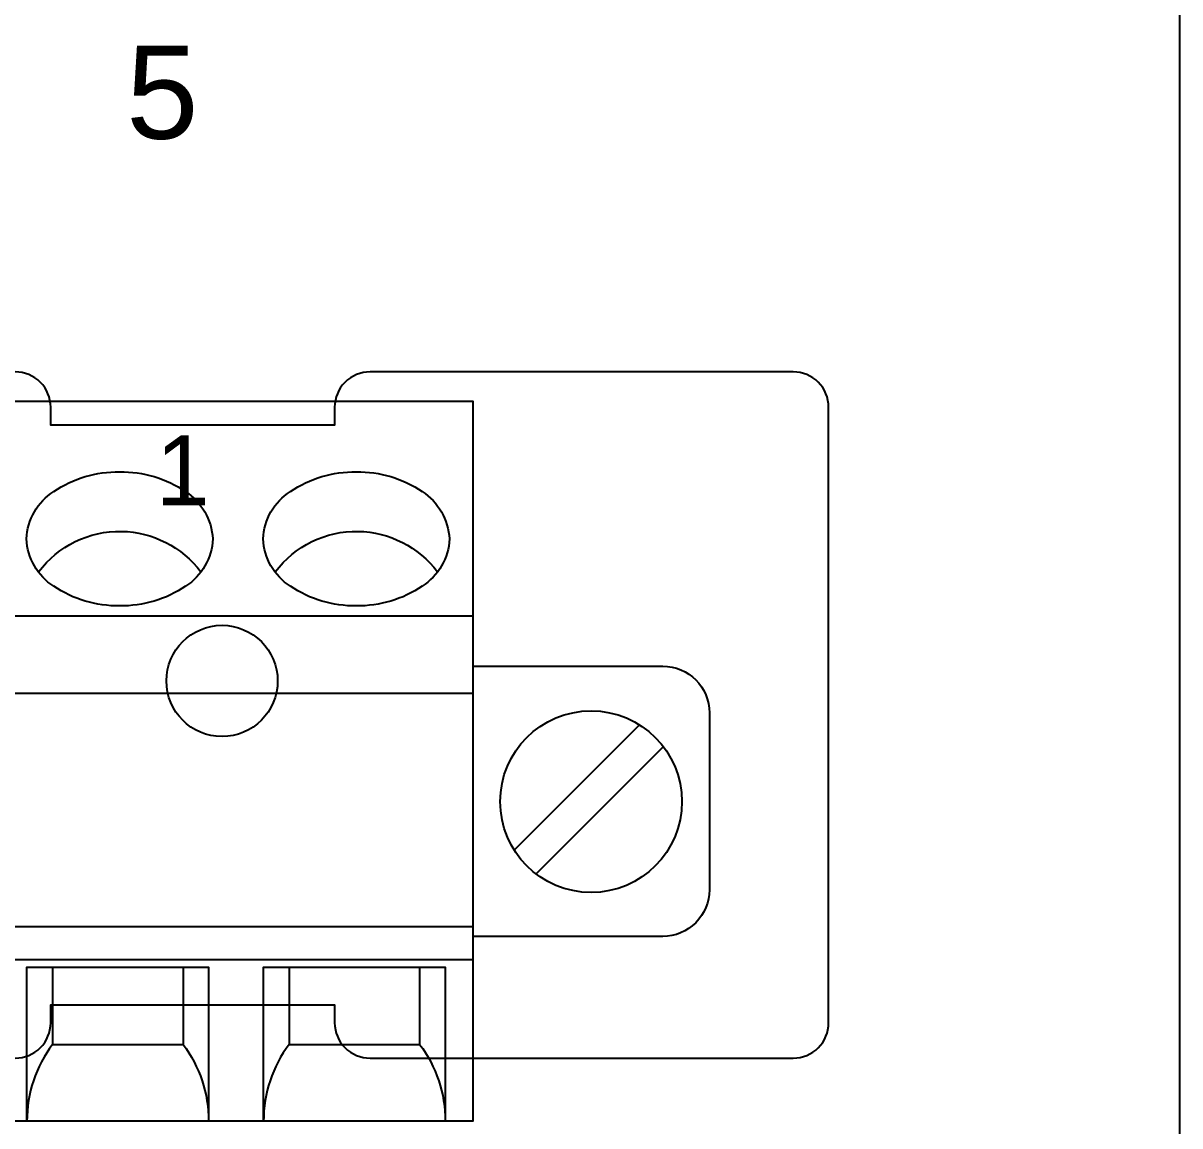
# Model space of a CAD drawing. Extents: x 0.3 to 23.7, y 0.2 to 17.8.
# Drawn here: x 22.022 to 23, y 5.349 to 6.282 of the extents above; entities that cross this region are included whole.
import ezdxf
from ezdxf.enums import TextEntityAlignment as Align

# ---------------------------------------------------------------- set-up
doc = ezdxf.new("R2010")
doc.units = 0
doc.header["$MEASUREMENT"] = 0
for name, color, linetype in [('1_02__1-__NONE__EIA-485', 7, 'CONTINUOUS'), ('1_04__3-___1__10-100BASE-T', 7, 'CONTINUOUS'), ('2_01__0-__EMPTY', 7, 'CONTINUOUS'), ('2_02__A-__SERIAL_COMMUNICA', 7, 'CONTINUOUS'), ('2_03__B-___3__DI___4__DO__', 7, 'CONTINUOUS'), ('2_04__1-___4__DI___4__DO_E', 7, 'CONTINUOUS'), ('2_05__C-___4__DI___4__DO_F', 7, 'CONTINUOUS'), ('2_06__D-___4__DI___3__DO_E', 7, 'CONTINUOUS'), ('2_07__2A___8__DO__ELECTROM', 7, 'CONTINUOUS'), ('2_08__2B___8__DO__ELECTROM', 7, 'CONTINUOUS'), ('2_09__2C___8__DO_ELECTROME', 7, 'CONTINUOUS'), ('2_10__2D___8__DO_ELECTROME', 7, 'CONTINUOUS'), ('2_11__2G___8__DO_ELECTROME', 7, 'CONTINUOUS'), ('2_12__3-___8__DI', 7, 'CONTINUOUS'), ('2_13__4-___14__DI', 7, 'CONTINUOUS'), ('2_14__5-___8__AI___20_MA_O', 7, 'CONTINUOUS'), ('2_15__6-___4__AI___4__AO__', 7, 'CONTINUOUS'), ('6_00_____DWG', 7, 'CONTINUOUS')]:
    doc.layers.add(name, color=color, linetype=linetype)
doc.styles.add('ARIAL', font='arial.ttf')

msp = doc.modelspace()

# ---------------------------------------------------------------- linework, layer by layer
at = {"layer": '2_01__0-__EMPTY'}
msp.add_lwpolyline([(22.01576, 5.40678, 0.414214), (22.04565, 5.43666), (22.04565, 5.45178), (22.28565, 5.45178), (22.28565, 5.43666, 0.414214), (22.31554, 5.40678), (22.67326, 5.40678, 0.414973), (22.70315, 5.43666), (22.70315, 5.95689, 0.414973), (22.67326, 5.98678), (22.31554, 5.98678, 0.414214), (22.28565, 5.95689), (22.28565, 5.94178), (22.04565, 5.94178), (22.04565, 5.95689, 0.414214), (22.01576, 5.98678)], format="xyb", dxfattribs=at)
at = {"layer": '2_02__A-__SERIAL_COMMUNICA'}
msp.add_circle((22.19045, 5.72558), 0.047, dxfattribs=at)
at = {"layer": '2_03__B-___3__DI___4__DO__'}
msp.add_lwpolyline([(20.80237, 5.96215), (22.40237, 5.96215), (22.40237, 5.35344), (20.80237, 5.35344)], close=True, dxfattribs=at)
for points in [[(22.0252, 5.84567, -0.244062), (22.04826, 5.88572, -0.154167), (22.10394, 5.90231, -0.154167), (22.15962, 5.88572, -0.236767), (22.18268, 5.84567, -0.24406), (22.15962, 5.80562, -0.154167), (22.10394, 5.78903, -0.154167), (22.04826, 5.80562, -0.244061)], [(22.2252, 5.84567, -0.244062), (22.24826, 5.88572, -0.154167), (22.30394, 5.90231, -0.154167), (22.35962, 5.88572, -0.236767), (22.38268, 5.84567, -0.24406), (22.35962, 5.80562, -0.154167), (22.30394, 5.78903, -0.154167), (22.24826, 5.80562, -0.244061)]]:
    msp.add_lwpolyline(points, format="xyb", close=True, dxfattribs=at)
for points in [[(22.03528, 5.81764, -0.001746), (22.03542, 5.81776, -0.240907), (22.10552, 5.85201, -0.231198), (22.17246, 5.81776, -0.005828), (22.17275, 5.81784)], [(22.23528, 5.81764, -0.001746), (22.23542, 5.81776, -0.240907), (22.30552, 5.85201, -0.231198), (22.37246, 5.81776, -0.005828), (22.37275, 5.81784)], [(22.40237, 5.738), (22.563, 5.738, -0.414169), (22.60237, 5.69864), (22.60237, 5.54905, -0.414258), (22.563, 5.50969), (22.40237, 5.50969)], [(22.04725, 5.48351), (22.04725, 5.41838, 0.162853), (22.02559, 5.35344, 1.944453)], [(22.15748, 5.48351), (22.15748, 5.41838, -0.162853), (22.17914, 5.35344, -1.944453)], [(22.24725, 5.48351), (22.24725, 5.41838, 0.162853), (22.22559, 5.35344, 1.944453)], [(22.35748, 5.48351), (22.35748, 5.41838, -0.162853), (22.37914, 5.35344, -1.944453)]]:
    msp.add_lwpolyline(points, format="xyb", dxfattribs=at)
for points in [[(20.80237, 5.78055), (22.40237, 5.78055)], [(20.80237, 5.71511), (22.40237, 5.71511)], [(22.43749, 5.5825), (22.54342, 5.68841)], [(22.45587, 5.56246), (22.56346, 5.67003)], [(20.80237, 5.51801), (22.40237, 5.51801)], [(20.80237, 5.49018), (22.40237, 5.49018)], [(22.02559, 5.35344), (22.02559, 5.48351), (22.17914, 5.48351), (22.17914, 5.35344)], [(22.22559, 5.35344), (22.22559, 5.48351), (22.37914, 5.48351), (22.37914, 5.35344)], [(22.04725, 5.41838), (22.15748, 5.41838)], [(22.24725, 5.41838), (22.35748, 5.41838)]]:
    msp.add_lwpolyline(points, dxfattribs=at)
msp.add_circle((22.50237, 5.62354), 0.07677, dxfattribs=at)
at = {"layer": '2_04__1-___4__DI___4__DO_E'}
msp.add_lwpolyline([(20.80237, 5.96215), (22.40237, 5.96215), (22.40237, 5.35344), (20.80237, 5.35344)], close=True, dxfattribs=at)
for points in [[(22.0252, 5.84567, -0.244062), (22.04826, 5.88572, -0.154167), (22.10394, 5.90231, -0.154167), (22.15962, 5.88572, -0.236767), (22.18268, 5.84567, -0.24406), (22.15962, 5.80562, -0.154167), (22.10394, 5.78903, -0.154167), (22.04826, 5.80562, -0.244061)], [(22.2252, 5.84567, -0.244062), (22.24826, 5.88572, -0.154167), (22.30394, 5.90231, -0.154167), (22.35962, 5.88572, -0.236767), (22.38268, 5.84567, -0.24406), (22.35962, 5.80562, -0.154167), (22.30394, 5.78903, -0.154167), (22.24826, 5.80562, -0.244061)]]:
    msp.add_lwpolyline(points, format="xyb", close=True, dxfattribs=at)
for points in [[(22.03528, 5.81764, -0.001746), (22.03542, 5.81776, -0.240907), (22.10552, 5.85201, -0.231198), (22.17246, 5.81776, -0.005828), (22.17275, 5.81784)], [(22.23528, 5.81764, -0.001746), (22.23542, 5.81776, -0.240907), (22.30552, 5.85201, -0.231198), (22.37246, 5.81776, -0.005828), (22.37275, 5.81784)], [(22.40237, 5.738), (22.563, 5.738, -0.414169), (22.60237, 5.69864), (22.60237, 5.54905, -0.414258), (22.563, 5.50969), (22.40237, 5.50969)], [(22.04725, 5.48351), (22.04725, 5.41838, 0.162853), (22.02559, 5.35344, 1.944453)], [(22.15748, 5.48351), (22.15748, 5.41838, -0.162853), (22.17914, 5.35344, -1.944453)], [(22.24725, 5.48351), (22.24725, 5.41838, 0.162853), (22.22559, 5.35344, 1.944453)], [(22.35748, 5.48351), (22.35748, 5.41838, -0.162853), (22.37914, 5.35344, -1.944453)]]:
    msp.add_lwpolyline(points, format="xyb", dxfattribs=at)
for points in [[(20.80237, 5.78055), (22.40237, 5.78055)], [(20.80237, 5.71511), (22.40237, 5.71511)], [(22.43749, 5.5825), (22.54342, 5.68841)], [(22.45587, 5.56246), (22.56346, 5.67003)], [(20.80237, 5.51801), (22.40237, 5.51801)], [(20.80237, 5.49018), (22.40237, 5.49018)], [(22.02559, 5.35344), (22.02559, 5.48351), (22.17914, 5.48351), (22.17914, 5.35344)], [(22.22559, 5.35344), (22.22559, 5.48351), (22.37914, 5.48351), (22.37914, 5.35344)], [(22.04725, 5.41838), (22.15748, 5.41838)], [(22.24725, 5.41838), (22.35748, 5.41838)]]:
    msp.add_lwpolyline(points, dxfattribs=at)
msp.add_circle((22.50237, 5.62354), 0.07677, dxfattribs=at)
at = {"layer": '2_05__C-___4__DI___4__DO_F'}
msp.add_lwpolyline([(20.80237, 5.96215), (22.40237, 5.96215), (22.40237, 5.35344), (20.80237, 5.35344)], close=True, dxfattribs=at)
for points in [[(22.0252, 5.84567, -0.244062), (22.04826, 5.88572, -0.154167), (22.10394, 5.90231, -0.154167), (22.15962, 5.88572, -0.236767), (22.18268, 5.84567, -0.24406), (22.15962, 5.80562, -0.154167), (22.10394, 5.78903, -0.154167), (22.04826, 5.80562, -0.244061)], [(22.2252, 5.84567, -0.244062), (22.24826, 5.88572, -0.154167), (22.30394, 5.90231, -0.154167), (22.35962, 5.88572, -0.236767), (22.38268, 5.84567, -0.24406), (22.35962, 5.80562, -0.154167), (22.30394, 5.78903, -0.154167), (22.24826, 5.80562, -0.244061)]]:
    msp.add_lwpolyline(points, format="xyb", close=True, dxfattribs=at)
for points in [[(22.03528, 5.81764, -0.001746), (22.03542, 5.81776, -0.240907), (22.10552, 5.85201, -0.231198), (22.17246, 5.81776, -0.005828), (22.17275, 5.81784)], [(22.23528, 5.81764, -0.001746), (22.23542, 5.81776, -0.240907), (22.30552, 5.85201, -0.231198), (22.37246, 5.81776, -0.005828), (22.37275, 5.81784)], [(22.40237, 5.738), (22.563, 5.738, -0.414169), (22.60237, 5.69864), (22.60237, 5.54905, -0.414258), (22.563, 5.50969), (22.40237, 5.50969)], [(22.04725, 5.48351), (22.04725, 5.41838, 0.162853), (22.02559, 5.35344, 1.944453)], [(22.15748, 5.48351), (22.15748, 5.41838, -0.162853), (22.17914, 5.35344, -1.944453)], [(22.24725, 5.48351), (22.24725, 5.41838, 0.162853), (22.22559, 5.35344, 1.944453)], [(22.35748, 5.48351), (22.35748, 5.41838, -0.162853), (22.37914, 5.35344, -1.944453)]]:
    msp.add_lwpolyline(points, format="xyb", dxfattribs=at)
for points in [[(20.80237, 5.78055), (22.40237, 5.78055)], [(20.80237, 5.71511), (22.40237, 5.71511)], [(22.43749, 5.5825), (22.54342, 5.68841)], [(22.45587, 5.56246), (22.56346, 5.67003)], [(20.80237, 5.51801), (22.40237, 5.51801)], [(20.80237, 5.49018), (22.40237, 5.49018)], [(22.02559, 5.35344), (22.02559, 5.48351), (22.17914, 5.48351), (22.17914, 5.35344)], [(22.22559, 5.35344), (22.22559, 5.48351), (22.37914, 5.48351), (22.37914, 5.35344)], [(22.04725, 5.41838), (22.15748, 5.41838)], [(22.24725, 5.41838), (22.35748, 5.41838)]]:
    msp.add_lwpolyline(points, dxfattribs=at)
msp.add_circle((22.50237, 5.62354), 0.07677, dxfattribs=at)
at = {"layer": '2_06__D-___4__DI___3__DO_E'}
msp.add_lwpolyline([(20.80237, 5.96215), (22.40237, 5.96215), (22.40237, 5.35344), (20.80237, 5.35344)], close=True, dxfattribs=at)
for points in [[(22.0252, 5.84567, -0.244062), (22.04826, 5.88572, -0.154167), (22.10394, 5.90231, -0.154167), (22.15962, 5.88572, -0.236767), (22.18268, 5.84567, -0.24406), (22.15962, 5.80562, -0.154167), (22.10394, 5.78903, -0.154167), (22.04826, 5.80562, -0.244061)], [(22.2252, 5.84567, -0.244062), (22.24826, 5.88572, -0.154167), (22.30394, 5.90231, -0.154167), (22.35962, 5.88572, -0.236767), (22.38268, 5.84567, -0.24406), (22.35962, 5.80562, -0.154167), (22.30394, 5.78903, -0.154167), (22.24826, 5.80562, -0.244061)]]:
    msp.add_lwpolyline(points, format="xyb", close=True, dxfattribs=at)
for points in [[(22.03528, 5.81764, -0.001746), (22.03542, 5.81776, -0.240907), (22.10552, 5.85201, -0.231198), (22.17246, 5.81776, -0.005828), (22.17275, 5.81784)], [(22.23528, 5.81764, -0.001746), (22.23542, 5.81776, -0.240907), (22.30552, 5.85201, -0.231198), (22.37246, 5.81776, -0.005828), (22.37275, 5.81784)], [(22.40237, 5.738), (22.563, 5.738, -0.414169), (22.60237, 5.69864), (22.60237, 5.54905, -0.414258), (22.563, 5.50969), (22.40237, 5.50969)], [(22.04725, 5.48351), (22.04725, 5.41838, 0.162853), (22.02559, 5.35344, 1.944453)], [(22.15748, 5.48351), (22.15748, 5.41838, -0.162853), (22.17914, 5.35344, -1.944453)], [(22.24725, 5.48351), (22.24725, 5.41838, 0.162853), (22.22559, 5.35344, 1.944453)], [(22.35748, 5.48351), (22.35748, 5.41838, -0.162853), (22.37914, 5.35344, -1.944453)]]:
    msp.add_lwpolyline(points, format="xyb", dxfattribs=at)
for points in [[(20.80237, 5.78055), (22.40237, 5.78055)], [(20.80237, 5.71511), (22.40237, 5.71511)], [(22.43749, 5.5825), (22.54342, 5.68841)], [(22.45587, 5.56246), (22.56346, 5.67003)], [(20.80237, 5.51801), (22.40237, 5.51801)], [(20.80237, 5.49018), (22.40237, 5.49018)], [(22.02559, 5.35344), (22.02559, 5.48351), (22.17914, 5.48351), (22.17914, 5.35344)], [(22.22559, 5.35344), (22.22559, 5.48351), (22.37914, 5.48351), (22.37914, 5.35344)], [(22.04725, 5.41838), (22.15748, 5.41838)], [(22.24725, 5.41838), (22.35748, 5.41838)]]:
    msp.add_lwpolyline(points, dxfattribs=at)
msp.add_circle((22.50237, 5.62354), 0.07677, dxfattribs=at)
at = {"layer": '2_07__2A___8__DO__ELECTROM'}
msp.add_lwpolyline([(20.80237, 5.96215), (22.40237, 5.96215), (22.40237, 5.35344), (20.80237, 5.35344)], close=True, dxfattribs=at)
for points in [[(22.0252, 5.84567, -0.244062), (22.04826, 5.88572, -0.154167), (22.10394, 5.90231, -0.154167), (22.15962, 5.88572, -0.236767), (22.18268, 5.84567, -0.24406), (22.15962, 5.80562, -0.154167), (22.10394, 5.78903, -0.154167), (22.04826, 5.80562, -0.244061)], [(22.2252, 5.84567, -0.244062), (22.24826, 5.88572, -0.154167), (22.30394, 5.90231, -0.154167), (22.35962, 5.88572, -0.236767), (22.38268, 5.84567, -0.24406), (22.35962, 5.80562, -0.154167), (22.30394, 5.78903, -0.154167), (22.24826, 5.80562, -0.244061)]]:
    msp.add_lwpolyline(points, format="xyb", close=True, dxfattribs=at)
for points in [[(22.03528, 5.81764, -0.001746), (22.03542, 5.81776, -0.240907), (22.10552, 5.85201, -0.231198), (22.17246, 5.81776, -0.005828), (22.17275, 5.81784)], [(22.23528, 5.81764, -0.001746), (22.23542, 5.81776, -0.240907), (22.30552, 5.85201, -0.231198), (22.37246, 5.81776, -0.005828), (22.37275, 5.81784)], [(22.40237, 5.738), (22.563, 5.738, -0.414169), (22.60237, 5.69864), (22.60237, 5.54905, -0.414258), (22.563, 5.50969), (22.40237, 5.50969)], [(22.04725, 5.48351), (22.04725, 5.41838, 0.162853), (22.02559, 5.35344, 1.944453)], [(22.15748, 5.48351), (22.15748, 5.41838, -0.162853), (22.17914, 5.35344, -1.944453)], [(22.24725, 5.48351), (22.24725, 5.41838, 0.162853), (22.22559, 5.35344, 1.944453)], [(22.35748, 5.48351), (22.35748, 5.41838, -0.162853), (22.37914, 5.35344, -1.944453)]]:
    msp.add_lwpolyline(points, format="xyb", dxfattribs=at)
for points in [[(20.80237, 5.78055), (22.40237, 5.78055)], [(20.80237, 5.71511), (22.40237, 5.71511)], [(22.43749, 5.5825), (22.54342, 5.68841)], [(22.45587, 5.56246), (22.56346, 5.67003)], [(20.80237, 5.51801), (22.40237, 5.51801)], [(20.80237, 5.49018), (22.40237, 5.49018)], [(22.02559, 5.35344), (22.02559, 5.48351), (22.17914, 5.48351), (22.17914, 5.35344)], [(22.22559, 5.35344), (22.22559, 5.48351), (22.37914, 5.48351), (22.37914, 5.35344)], [(22.04725, 5.41838), (22.15748, 5.41838)], [(22.24725, 5.41838), (22.35748, 5.41838)]]:
    msp.add_lwpolyline(points, dxfattribs=at)
msp.add_circle((22.50237, 5.62354), 0.07677, dxfattribs=at)
at = {"layer": '2_08__2B___8__DO__ELECTROM'}
msp.add_lwpolyline([(20.80237, 5.96215), (22.40237, 5.96215), (22.40237, 5.35344), (20.80237, 5.35344)], close=True, dxfattribs=at)
for points in [[(22.0252, 5.84567, -0.244062), (22.04826, 5.88572, -0.154167), (22.10394, 5.90231, -0.154167), (22.15962, 5.88572, -0.236767), (22.18268, 5.84567, -0.24406), (22.15962, 5.80562, -0.154167), (22.10394, 5.78903, -0.154167), (22.04826, 5.80562, -0.244061)], [(22.2252, 5.84567, -0.244062), (22.24826, 5.88572, -0.154167), (22.30394, 5.90231, -0.154167), (22.35962, 5.88572, -0.236767), (22.38268, 5.84567, -0.24406), (22.35962, 5.80562, -0.154167), (22.30394, 5.78903, -0.154167), (22.24826, 5.80562, -0.244061)]]:
    msp.add_lwpolyline(points, format="xyb", close=True, dxfattribs=at)
for points in [[(22.03528, 5.81764, -0.001746), (22.03542, 5.81776, -0.240907), (22.10552, 5.85201, -0.231198), (22.17246, 5.81776, -0.005828), (22.17275, 5.81784)], [(22.23528, 5.81764, -0.001746), (22.23542, 5.81776, -0.240907), (22.30552, 5.85201, -0.231198), (22.37246, 5.81776, -0.005828), (22.37275, 5.81784)], [(22.40237, 5.738), (22.563, 5.738, -0.414169), (22.60237, 5.69864), (22.60237, 5.54905, -0.414258), (22.563, 5.50969), (22.40237, 5.50969)], [(22.04725, 5.48351), (22.04725, 5.41838, 0.162853), (22.02559, 5.35344, 1.944453)], [(22.15748, 5.48351), (22.15748, 5.41838, -0.162853), (22.17914, 5.35344, -1.944453)], [(22.24725, 5.48351), (22.24725, 5.41838, 0.162853), (22.22559, 5.35344, 1.944453)], [(22.35748, 5.48351), (22.35748, 5.41838, -0.162853), (22.37914, 5.35344, -1.944453)]]:
    msp.add_lwpolyline(points, format="xyb", dxfattribs=at)
for points in [[(20.80237, 5.78055), (22.40237, 5.78055)], [(20.80237, 5.71511), (22.40237, 5.71511)], [(22.43749, 5.5825), (22.54342, 5.68841)], [(22.45587, 5.56246), (22.56346, 5.67003)], [(20.80237, 5.51801), (22.40237, 5.51801)], [(20.80237, 5.49018), (22.40237, 5.49018)], [(22.02559, 5.35344), (22.02559, 5.48351), (22.17914, 5.48351), (22.17914, 5.35344)], [(22.22559, 5.35344), (22.22559, 5.48351), (22.37914, 5.48351), (22.37914, 5.35344)], [(22.04725, 5.41838), (22.15748, 5.41838)], [(22.24725, 5.41838), (22.35748, 5.41838)]]:
    msp.add_lwpolyline(points, dxfattribs=at)
msp.add_circle((22.50237, 5.62354), 0.07677, dxfattribs=at)
at = {"layer": '2_09__2C___8__DO_ELECTROME'}
msp.add_lwpolyline([(20.80237, 5.96215), (22.40237, 5.96215), (22.40237, 5.35344), (20.80237, 5.35344)], close=True, dxfattribs=at)
for points in [[(22.0252, 5.84567, -0.244062), (22.04826, 5.88572, -0.154167), (22.10394, 5.90231, -0.154167), (22.15962, 5.88572, -0.236767), (22.18268, 5.84567, -0.24406), (22.15962, 5.80562, -0.154167), (22.10394, 5.78903, -0.154167), (22.04826, 5.80562, -0.244061)], [(22.2252, 5.84567, -0.244062), (22.24826, 5.88572, -0.154167), (22.30394, 5.90231, -0.154167), (22.35962, 5.88572, -0.236767), (22.38268, 5.84567, -0.24406), (22.35962, 5.80562, -0.154167), (22.30394, 5.78903, -0.154167), (22.24826, 5.80562, -0.244061)]]:
    msp.add_lwpolyline(points, format="xyb", close=True, dxfattribs=at)
for points in [[(22.03528, 5.81764, -0.001746), (22.03542, 5.81776, -0.240907), (22.10552, 5.85201, -0.231198), (22.17246, 5.81776, -0.005828), (22.17275, 5.81784)], [(22.23528, 5.81764, -0.001746), (22.23542, 5.81776, -0.240907), (22.30552, 5.85201, -0.231198), (22.37246, 5.81776, -0.005828), (22.37275, 5.81784)], [(22.40237, 5.738), (22.563, 5.738, -0.414169), (22.60237, 5.69864), (22.60237, 5.54905, -0.414258), (22.563, 5.50969), (22.40237, 5.50969)], [(22.04725, 5.48351), (22.04725, 5.41838, 0.162853), (22.02559, 5.35344, 1.944453)], [(22.15748, 5.48351), (22.15748, 5.41838, -0.162853), (22.17914, 5.35344, -1.944453)], [(22.24725, 5.48351), (22.24725, 5.41838, 0.162853), (22.22559, 5.35344, 1.944453)], [(22.35748, 5.48351), (22.35748, 5.41838, -0.162853), (22.37914, 5.35344, -1.944453)]]:
    msp.add_lwpolyline(points, format="xyb", dxfattribs=at)
for points in [[(20.80237, 5.78055), (22.40237, 5.78055)], [(20.80237, 5.71511), (22.40237, 5.71511)], [(22.43749, 5.5825), (22.54342, 5.68841)], [(22.45587, 5.56246), (22.56346, 5.67003)], [(20.80237, 5.51801), (22.40237, 5.51801)], [(20.80237, 5.49018), (22.40237, 5.49018)], [(22.02559, 5.35344), (22.02559, 5.48351), (22.17914, 5.48351), (22.17914, 5.35344)], [(22.22559, 5.35344), (22.22559, 5.48351), (22.37914, 5.48351), (22.37914, 5.35344)], [(22.04725, 5.41838), (22.15748, 5.41838)], [(22.24725, 5.41838), (22.35748, 5.41838)]]:
    msp.add_lwpolyline(points, dxfattribs=at)
msp.add_circle((22.50237, 5.62354), 0.07677, dxfattribs=at)
at = {"layer": '2_10__2D___8__DO_ELECTROME'}
msp.add_lwpolyline([(20.80237, 5.96215), (22.40237, 5.96215), (22.40237, 5.35344), (20.80237, 5.35344)], close=True, dxfattribs=at)
for points in [[(22.0252, 5.84567, -0.244062), (22.04826, 5.88572, -0.154167), (22.10394, 5.90231, -0.154167), (22.15962, 5.88572, -0.236767), (22.18268, 5.84567, -0.24406), (22.15962, 5.80562, -0.154167), (22.10394, 5.78903, -0.154167), (22.04826, 5.80562, -0.244061)], [(22.2252, 5.84567, -0.244062), (22.24826, 5.88572, -0.154167), (22.30394, 5.90231, -0.154167), (22.35962, 5.88572, -0.236767), (22.38268, 5.84567, -0.24406), (22.35962, 5.80562, -0.154167), (22.30394, 5.78903, -0.154167), (22.24826, 5.80562, -0.244061)]]:
    msp.add_lwpolyline(points, format="xyb", close=True, dxfattribs=at)
for points in [[(22.03528, 5.81764, -0.001746), (22.03542, 5.81776, -0.240907), (22.10552, 5.85201, -0.231198), (22.17246, 5.81776, -0.005828), (22.17275, 5.81784)], [(22.23528, 5.81764, -0.001746), (22.23542, 5.81776, -0.240907), (22.30552, 5.85201, -0.231198), (22.37246, 5.81776, -0.005828), (22.37275, 5.81784)], [(22.40237, 5.738), (22.563, 5.738, -0.414169), (22.60237, 5.69864), (22.60237, 5.54905, -0.414258), (22.563, 5.50969), (22.40237, 5.50969)], [(22.04725, 5.48351), (22.04725, 5.41838, 0.162853), (22.02559, 5.35344, 1.944453)], [(22.15748, 5.48351), (22.15748, 5.41838, -0.162853), (22.17914, 5.35344, -1.944453)], [(22.24725, 5.48351), (22.24725, 5.41838, 0.162853), (22.22559, 5.35344, 1.944453)], [(22.35748, 5.48351), (22.35748, 5.41838, -0.162853), (22.37914, 5.35344, -1.944453)]]:
    msp.add_lwpolyline(points, format="xyb", dxfattribs=at)
for points in [[(20.80237, 5.78055), (22.40237, 5.78055)], [(20.80237, 5.71511), (22.40237, 5.71511)], [(22.43749, 5.5825), (22.54342, 5.68841)], [(22.45587, 5.56246), (22.56346, 5.67003)], [(20.80237, 5.51801), (22.40237, 5.51801)], [(20.80237, 5.49018), (22.40237, 5.49018)], [(22.02559, 5.35344), (22.02559, 5.48351), (22.17914, 5.48351), (22.17914, 5.35344)], [(22.22559, 5.35344), (22.22559, 5.48351), (22.37914, 5.48351), (22.37914, 5.35344)], [(22.04725, 5.41838), (22.15748, 5.41838)], [(22.24725, 5.41838), (22.35748, 5.41838)]]:
    msp.add_lwpolyline(points, dxfattribs=at)
msp.add_circle((22.50237, 5.62354), 0.07677, dxfattribs=at)
at = {"layer": '2_11__2G___8__DO_ELECTROME'}
msp.add_lwpolyline([(20.80237, 5.96215), (22.40237, 5.96215), (22.40237, 5.35344), (20.80237, 5.35344)], close=True, dxfattribs=at)
for points in [[(22.0252, 5.84567, -0.244062), (22.04826, 5.88572, -0.154167), (22.10394, 5.90231, -0.154167), (22.15962, 5.88572, -0.236767), (22.18268, 5.84567, -0.24406), (22.15962, 5.80562, -0.154167), (22.10394, 5.78903, -0.154167), (22.04826, 5.80562, -0.244061)], [(22.2252, 5.84567, -0.244062), (22.24826, 5.88572, -0.154167), (22.30394, 5.90231, -0.154167), (22.35962, 5.88572, -0.236767), (22.38268, 5.84567, -0.24406), (22.35962, 5.80562, -0.154167), (22.30394, 5.78903, -0.154167), (22.24826, 5.80562, -0.244061)]]:
    msp.add_lwpolyline(points, format="xyb", close=True, dxfattribs=at)
for points in [[(22.03528, 5.81764, -0.001746), (22.03542, 5.81776, -0.240907), (22.10552, 5.85201, -0.231198), (22.17246, 5.81776, -0.005828), (22.17275, 5.81784)], [(22.23528, 5.81764, -0.001746), (22.23542, 5.81776, -0.240907), (22.30552, 5.85201, -0.231198), (22.37246, 5.81776, -0.005828), (22.37275, 5.81784)], [(22.40237, 5.738), (22.563, 5.738, -0.414169), (22.60237, 5.69864), (22.60237, 5.54905, -0.414258), (22.563, 5.50969), (22.40237, 5.50969)], [(22.04725, 5.48351), (22.04725, 5.41838, 0.162853), (22.02559, 5.35344, 1.944453)], [(22.15748, 5.48351), (22.15748, 5.41838, -0.162853), (22.17914, 5.35344, -1.944453)], [(22.24725, 5.48351), (22.24725, 5.41838, 0.162853), (22.22559, 5.35344, 1.944453)], [(22.35748, 5.48351), (22.35748, 5.41838, -0.162853), (22.37914, 5.35344, -1.944453)]]:
    msp.add_lwpolyline(points, format="xyb", dxfattribs=at)
for points in [[(20.80237, 5.78055), (22.40237, 5.78055)], [(20.80237, 5.71511), (22.40237, 5.71511)], [(22.43749, 5.5825), (22.54342, 5.68841)], [(22.45587, 5.56246), (22.56346, 5.67003)], [(20.80237, 5.51801), (22.40237, 5.51801)], [(20.80237, 5.49018), (22.40237, 5.49018)], [(22.02559, 5.35344), (22.02559, 5.48351), (22.17914, 5.48351), (22.17914, 5.35344)], [(22.22559, 5.35344), (22.22559, 5.48351), (22.37914, 5.48351), (22.37914, 5.35344)], [(22.04725, 5.41838), (22.15748, 5.41838)], [(22.24725, 5.41838), (22.35748, 5.41838)]]:
    msp.add_lwpolyline(points, dxfattribs=at)
msp.add_circle((22.50237, 5.62354), 0.07677, dxfattribs=at)
at = {"layer": '2_12__3-___8__DI'}
msp.add_lwpolyline([(20.80237, 5.96215), (22.40237, 5.96215), (22.40237, 5.35344), (20.80237, 5.35344)], close=True, dxfattribs=at)
for points in [[(22.0252, 5.84567, -0.244062), (22.04826, 5.88572, -0.154167), (22.10394, 5.90231, -0.154167), (22.15962, 5.88572, -0.236767), (22.18268, 5.84567, -0.24406), (22.15962, 5.80562, -0.154167), (22.10394, 5.78903, -0.154167), (22.04826, 5.80562, -0.244061)], [(22.2252, 5.84567, -0.244062), (22.24826, 5.88572, -0.154167), (22.30394, 5.90231, -0.154167), (22.35962, 5.88572, -0.236767), (22.38268, 5.84567, -0.24406), (22.35962, 5.80562, -0.154167), (22.30394, 5.78903, -0.154167), (22.24826, 5.80562, -0.244061)]]:
    msp.add_lwpolyline(points, format="xyb", close=True, dxfattribs=at)
for points in [[(22.03528, 5.81764, -0.001746), (22.03542, 5.81776, -0.240907), (22.10552, 5.85201, -0.231198), (22.17246, 5.81776, -0.005828), (22.17275, 5.81784)], [(22.23528, 5.81764, -0.001746), (22.23542, 5.81776, -0.240907), (22.30552, 5.85201, -0.231198), (22.37246, 5.81776, -0.005828), (22.37275, 5.81784)], [(22.40237, 5.738), (22.563, 5.738, -0.414169), (22.60237, 5.69864), (22.60237, 5.54905, -0.414258), (22.563, 5.50969), (22.40237, 5.50969)], [(22.04725, 5.48351), (22.04725, 5.41838, 0.162853), (22.02559, 5.35344, 1.944453)], [(22.15748, 5.48351), (22.15748, 5.41838, -0.162853), (22.17914, 5.35344, -1.944453)], [(22.24725, 5.48351), (22.24725, 5.41838, 0.162853), (22.22559, 5.35344, 1.944453)], [(22.35748, 5.48351), (22.35748, 5.41838, -0.162853), (22.37914, 5.35344, -1.944453)]]:
    msp.add_lwpolyline(points, format="xyb", dxfattribs=at)
for points in [[(20.80237, 5.78055), (22.40237, 5.78055)], [(20.80237, 5.71511), (22.40237, 5.71511)], [(22.43749, 5.5825), (22.54342, 5.68841)], [(22.45587, 5.56246), (22.56346, 5.67003)], [(20.80237, 5.51801), (22.40237, 5.51801)], [(20.80237, 5.49018), (22.40237, 5.49018)], [(22.02559, 5.35344), (22.02559, 5.48351), (22.17914, 5.48351), (22.17914, 5.35344)], [(22.22559, 5.35344), (22.22559, 5.48351), (22.37914, 5.48351), (22.37914, 5.35344)], [(22.04725, 5.41838), (22.15748, 5.41838)], [(22.24725, 5.41838), (22.35748, 5.41838)]]:
    msp.add_lwpolyline(points, dxfattribs=at)
msp.add_circle((22.50237, 5.62354), 0.07677, dxfattribs=at)
at = {"layer": '2_13__4-___14__DI'}
msp.add_lwpolyline([(20.80237, 5.96215), (22.40237, 5.96215), (22.40237, 5.35344), (20.80237, 5.35344)], close=True, dxfattribs=at)
for points in [[(22.0252, 5.84567, -0.244062), (22.04826, 5.88572, -0.154167), (22.10394, 5.90231, -0.154167), (22.15962, 5.88572, -0.236767), (22.18268, 5.84567, -0.24406), (22.15962, 5.80562, -0.154167), (22.10394, 5.78903, -0.154167), (22.04826, 5.80562, -0.244061)], [(22.2252, 5.84567, -0.244062), (22.24826, 5.88572, -0.154167), (22.30394, 5.90231, -0.154167), (22.35962, 5.88572, -0.236767), (22.38268, 5.84567, -0.24406), (22.35962, 5.80562, -0.154167), (22.30394, 5.78903, -0.154167), (22.24826, 5.80562, -0.244061)]]:
    msp.add_lwpolyline(points, format="xyb", close=True, dxfattribs=at)
for points in [[(22.03528, 5.81764, -0.001746), (22.03542, 5.81776, -0.240907), (22.10552, 5.85201, -0.231198), (22.17246, 5.81776, -0.005828), (22.17275, 5.81784)], [(22.23528, 5.81764, -0.001746), (22.23542, 5.81776, -0.240907), (22.30552, 5.85201, -0.231198), (22.37246, 5.81776, -0.005828), (22.37275, 5.81784)], [(22.40237, 5.738), (22.563, 5.738, -0.414169), (22.60237, 5.69864), (22.60237, 5.54905, -0.414258), (22.563, 5.50969), (22.40237, 5.50969)], [(22.04725, 5.48351), (22.04725, 5.41838, 0.162853), (22.02559, 5.35344, 1.944453)], [(22.15748, 5.48351), (22.15748, 5.41838, -0.162853), (22.17914, 5.35344, -1.944453)], [(22.24725, 5.48351), (22.24725, 5.41838, 0.162853), (22.22559, 5.35344, 1.944453)], [(22.35748, 5.48351), (22.35748, 5.41838, -0.162853), (22.37914, 5.35344, -1.944453)]]:
    msp.add_lwpolyline(points, format="xyb", dxfattribs=at)
for points in [[(20.80237, 5.78055), (22.40237, 5.78055)], [(20.80237, 5.71511), (22.40237, 5.71511)], [(22.43749, 5.5825), (22.54342, 5.68841)], [(22.45587, 5.56246), (22.56346, 5.67003)], [(20.80237, 5.51801), (22.40237, 5.51801)], [(20.80237, 5.49018), (22.40237, 5.49018)], [(22.02559, 5.35344), (22.02559, 5.48351), (22.17914, 5.48351), (22.17914, 5.35344)], [(22.22559, 5.35344), (22.22559, 5.48351), (22.37914, 5.48351), (22.37914, 5.35344)], [(22.04725, 5.41838), (22.15748, 5.41838)], [(22.24725, 5.41838), (22.35748, 5.41838)]]:
    msp.add_lwpolyline(points, dxfattribs=at)
msp.add_circle((22.50237, 5.62354), 0.07677, dxfattribs=at)
at = {"layer": '2_14__5-___8__AI___20_MA_O'}
msp.add_lwpolyline([(20.80237, 5.96215), (22.40237, 5.96215), (22.40237, 5.35344), (20.80237, 5.35344)], close=True, dxfattribs=at)
for points in [[(22.0252, 5.84567, -0.244062), (22.04826, 5.88572, -0.154167), (22.10394, 5.90231, -0.154167), (22.15962, 5.88572, -0.236767), (22.18268, 5.84567, -0.24406), (22.15962, 5.80562, -0.154167), (22.10394, 5.78903, -0.154167), (22.04826, 5.80562, -0.244061)], [(22.2252, 5.84567, -0.244062), (22.24826, 5.88572, -0.154167), (22.30394, 5.90231, -0.154167), (22.35962, 5.88572, -0.236767), (22.38268, 5.84567, -0.24406), (22.35962, 5.80562, -0.154167), (22.30394, 5.78903, -0.154167), (22.24826, 5.80562, -0.244061)]]:
    msp.add_lwpolyline(points, format="xyb", close=True, dxfattribs=at)
for points in [[(22.03528, 5.81764, -0.001746), (22.03542, 5.81776, -0.240907), (22.10552, 5.85201, -0.231198), (22.17246, 5.81776, -0.005828), (22.17275, 5.81784)], [(22.23528, 5.81764, -0.001746), (22.23542, 5.81776, -0.240907), (22.30552, 5.85201, -0.231198), (22.37246, 5.81776, -0.005828), (22.37275, 5.81784)], [(22.40237, 5.738), (22.563, 5.738, -0.414169), (22.60237, 5.69864), (22.60237, 5.54905, -0.414258), (22.563, 5.50969), (22.40237, 5.50969)], [(22.04725, 5.48351), (22.04725, 5.41838, 0.162853), (22.02559, 5.35344, 1.944453)], [(22.15748, 5.48351), (22.15748, 5.41838, -0.162853), (22.17914, 5.35344, -1.944453)], [(22.24725, 5.48351), (22.24725, 5.41838, 0.162853), (22.22559, 5.35344, 1.944453)], [(22.35748, 5.48351), (22.35748, 5.41838, -0.162853), (22.37914, 5.35344, -1.944453)]]:
    msp.add_lwpolyline(points, format="xyb", dxfattribs=at)
for points in [[(20.80237, 5.78055), (22.40237, 5.78055)], [(20.80237, 5.71511), (22.40237, 5.71511)], [(22.43749, 5.5825), (22.54342, 5.68841)], [(22.45587, 5.56246), (22.56346, 5.67003)], [(20.80237, 5.51801), (22.40237, 5.51801)], [(20.80237, 5.49018), (22.40237, 5.49018)], [(22.02559, 5.35344), (22.02559, 5.48351), (22.17914, 5.48351), (22.17914, 5.35344)], [(22.22559, 5.35344), (22.22559, 5.48351), (22.37914, 5.48351), (22.37914, 5.35344)], [(22.04725, 5.41838), (22.15748, 5.41838)], [(22.24725, 5.41838), (22.35748, 5.41838)]]:
    msp.add_lwpolyline(points, dxfattribs=at)
msp.add_circle((22.50237, 5.62354), 0.07677, dxfattribs=at)
at = {"layer": '2_15__6-___4__AI___4__AO__'}
msp.add_lwpolyline([(20.80237, 5.96215), (22.40237, 5.96215), (22.40237, 5.35344), (20.80237, 5.35344)], close=True, dxfattribs=at)
for points in [[(22.0252, 5.84567, -0.244062), (22.04826, 5.88572, -0.154167), (22.10394, 5.90231, -0.154167), (22.15962, 5.88572, -0.236767), (22.18268, 5.84567, -0.24406), (22.15962, 5.80562, -0.154167), (22.10394, 5.78903, -0.154167), (22.04826, 5.80562, -0.244061)], [(22.2252, 5.84567, -0.244062), (22.24826, 5.88572, -0.154167), (22.30394, 5.90231, -0.154167), (22.35962, 5.88572, -0.236767), (22.38268, 5.84567, -0.24406), (22.35962, 5.80562, -0.154167), (22.30394, 5.78903, -0.154167), (22.24826, 5.80562, -0.244061)]]:
    msp.add_lwpolyline(points, format="xyb", close=True, dxfattribs=at)
for points in [[(22.03528, 5.81764, -0.001746), (22.03542, 5.81776, -0.240907), (22.10552, 5.85201, -0.231198), (22.17246, 5.81776, -0.005828), (22.17275, 5.81784)], [(22.23528, 5.81764, -0.001746), (22.23542, 5.81776, -0.240907), (22.30552, 5.85201, -0.231198), (22.37246, 5.81776, -0.005828), (22.37275, 5.81784)], [(22.40237, 5.738), (22.563, 5.738, -0.414169), (22.60237, 5.69864), (22.60237, 5.54905, -0.414258), (22.563, 5.50969), (22.40237, 5.50969)], [(22.04725, 5.48351), (22.04725, 5.41838, 0.162853), (22.02559, 5.35344, 1.944453)], [(22.15748, 5.48351), (22.15748, 5.41838, -0.162853), (22.17914, 5.35344, -1.944453)], [(22.24725, 5.48351), (22.24725, 5.41838, 0.162853), (22.22559, 5.35344, 1.944453)], [(22.35748, 5.48351), (22.35748, 5.41838, -0.162853), (22.37914, 5.35344, -1.944453)]]:
    msp.add_lwpolyline(points, format="xyb", dxfattribs=at)
for points in [[(20.80237, 5.78055), (22.40237, 5.78055)], [(20.80237, 5.71511), (22.40237, 5.71511)], [(22.43749, 5.5825), (22.54342, 5.68841)], [(22.45587, 5.56246), (22.56346, 5.67003)], [(20.80237, 5.51801), (22.40237, 5.51801)], [(20.80237, 5.49018), (22.40237, 5.49018)], [(22.02559, 5.35344), (22.02559, 5.48351), (22.17914, 5.48351), (22.17914, 5.35344)], [(22.22559, 5.35344), (22.22559, 5.48351), (22.37914, 5.48351), (22.37914, 5.35344)], [(22.04725, 5.41838), (22.15748, 5.41838)], [(22.24725, 5.41838), (22.35748, 5.41838)]]:
    msp.add_lwpolyline(points, dxfattribs=at)
msp.add_circle((22.50237, 5.62354), 0.07677, dxfattribs=at)
at = {"layer": '6_00_____DWG'}
msp.add_lwpolyline([(17.97047, 1.56882), (22.63583, 1.56882, 0.414214), (22.71457, 1.64756), (22.71457, 1.73614, -0.414214), (22.83268, 1.85425), (22.92126, 1.85425, 0.414214), (23, 1.93299), (23, 8.48811, 0.414214), (22.92126, 8.56685), (22.83268, 8.56685, -0.414214), (22.71457, 8.68496), (22.71457, 8.77354, 0.414214), (22.63583, 8.85228), (17.97047, 8.85228, 0.414214), (17.89173, 8.77354), (17.89173, 8.68496, -0.414214), (17.77362, 8.56685), (17.68504, 8.56685, 0.414214), (17.6063, 8.48811), (17.6063, 1.93299, 0.414214), (17.68504, 1.85425), (17.77362, 1.85425, -0.414214), (17.89173, 1.73614), (17.89173, 1.64756, 0.414214)], format="xyb", close=True, dxfattribs=at)

# ---------------------------------------------------------------- texts
at = {"layer": '1_02__1-__NONE__EIA-485', "style": 'ARIAL'}
msp.add_text('5', height=0.07867, dxfattribs=at).set_placement((22.14, 6.18387), align=Align.CENTER)
at = {"layer": '1_04__3-___1__10-100BASE-T', "style": 'ARIAL'}
msp.add_text('5', height=0.07867, dxfattribs=at).set_placement((22.14, 6.18387), align=Align.CENTER)
at = {"layer": '2_02__A-__SERIAL_COMMUNICA', "style": 'ARIAL'}
msp.add_text('1', height=0.059, dxfattribs=at).set_placement((22.13436, 5.87411))

doc.saveas('drawing.dxf')
